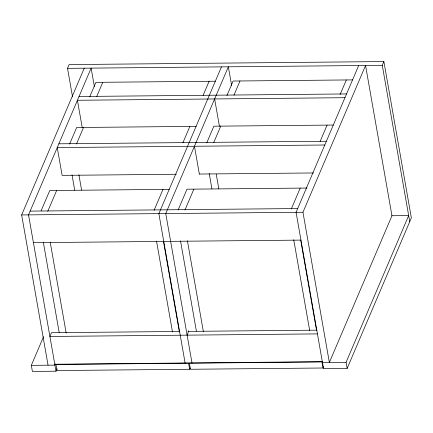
<?xml version="1.0" encoding="UTF-8"?>
<svg xmlns="http://www.w3.org/2000/svg" width="433" height="433" viewBox="0 0 433 433"><rect width="100%" height="100%" fill="white"/><g stroke="black" fill="none" stroke-linecap="round" stroke-linejoin="round"><path stroke-width="0.65" d="M72.549 96.954L67.526 68.349L69.128 64.587L383.882 61.567L411.35 217.896L347.152 368.413L323.543 368.64L296.075 212.311L358.67 65.556M48.052 365.192L21.65 214.941L84.246 68.192M41.124 210.79L49.773 190.515L169.243 189.367M69.572 144.102L76.646 127.513L196.117 126.366M89.718 96.873L95.904 82.357L215.38 81.215M47.749 211.336L56.658 190.45M76.457 144.037L83.531 127.448M96.759 96.435L102.789 82.292M57.064 368.716L56.003 371.205L32.399 371.433L31.328 365.355L43.527 336.75M55.467 363.882L54.937 365.127L31.328 365.355M154.078 210.319L162.987 189.427M182.899 142.744L189.86 126.425M203.088 95.417L209.117 81.274M221.458 66.871L158.862 213.626L185.108 363.006M178.077 210.086L186.986 189.199L307.084 188.046M206.785 142.787L213.859 126.198L333.329 125.05M226.93 95.558L233.116 81.041L352.592 79.899M184.961 210.021L193.87 189.134M213.669 142.717L220.743 126.133M233.972 95.119L240.001 80.976M187.11 335.147L188.166 332.674A1.223 0.33 89.5 0 1 188.258 330.991A1.223 0.33 89.5 0 1 188.718 331.386M189.654 369.279L188.588 363.2L55.998 364.472L57.064 370.551L189.654 369.279L190.184 368.045M291.29 208.998L300.199 188.111M320.111 141.429L327.072 125.11M340.138 94.47L346.33 79.959M302.959 212.246L365.555 65.491L391.957 215.742L329.361 362.491L302.959 212.246L21.65 214.941M409.742 221.658L382.274 65.329L383.882 61.567M323.034 368.001L321.963 361.923L189.373 363.195L190.444 369.273L323.034 368.001L323.559 366.767M347.152 368.413L346.081 362.334L408.676 215.58L391.816 215.742M67.526 68.349L382.274 65.329M79.023 96.505L346.562 93.939M344.96 97.701L77.42 100.272L82.183 127.399M58.845 143.81L326.385 141.245M324.782 145.006L57.243 147.577L62.125 175.365L176.301 174.272M199.272 174.05L313.46 172.956M30.142 211.115L297.682 208.549M33.417 242.669L300.957 240.104M179.868 331.472L51.505 332.701L49.898 336.463L317.438 333.897M188.653 331.386L317.016 330.157M54.785 364.256L322.325 361.69M322.477 362.562L346.081 362.334M300.74 240.396L316.485 329.989M293.742 239.795L309.714 330.72M231.612 85.398L228.343 66.806L165.747 213.561L191.998 362.941M214.633 98.951L219.423 126.225M216.235 174.18L218.8 188.783M209.236 173.584L211.916 188.848M194.455 146.257L199.337 174.05M187.413 240.818L203.391 331.738M180.529 240.883L196.387 331.142M163.528 241.711L179.392 331.97M156.529 241.116L172.502 332.035M94.399 86.741L91.13 68.122L28.535 214.876L56.003 371.205M78.909 174.835L81.588 190.098M72.024 174.9L74.703 190.163M50.201 242.134L66.179 333.053M43.316 242.199L59.175 332.457"/></g></svg>
